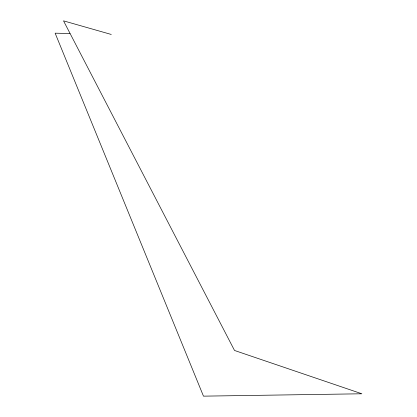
<?xml version="1.0" encoding="UTF-8"?>
<svg xmlns="http://www.w3.org/2000/svg" width="417" height="417" viewBox="0 0 417 417"><rect width="100%" height="100%" fill="white"/><g stroke="black" fill="none" stroke-linecap="round" stroke-linejoin="round"><path stroke-width="0.63" d="M69.978 33.522L55.138 33.183L203.475 396.15L361.862 393.778L234.526 350.468L63.52 20.85L111.271 34.46"/></g></svg>
